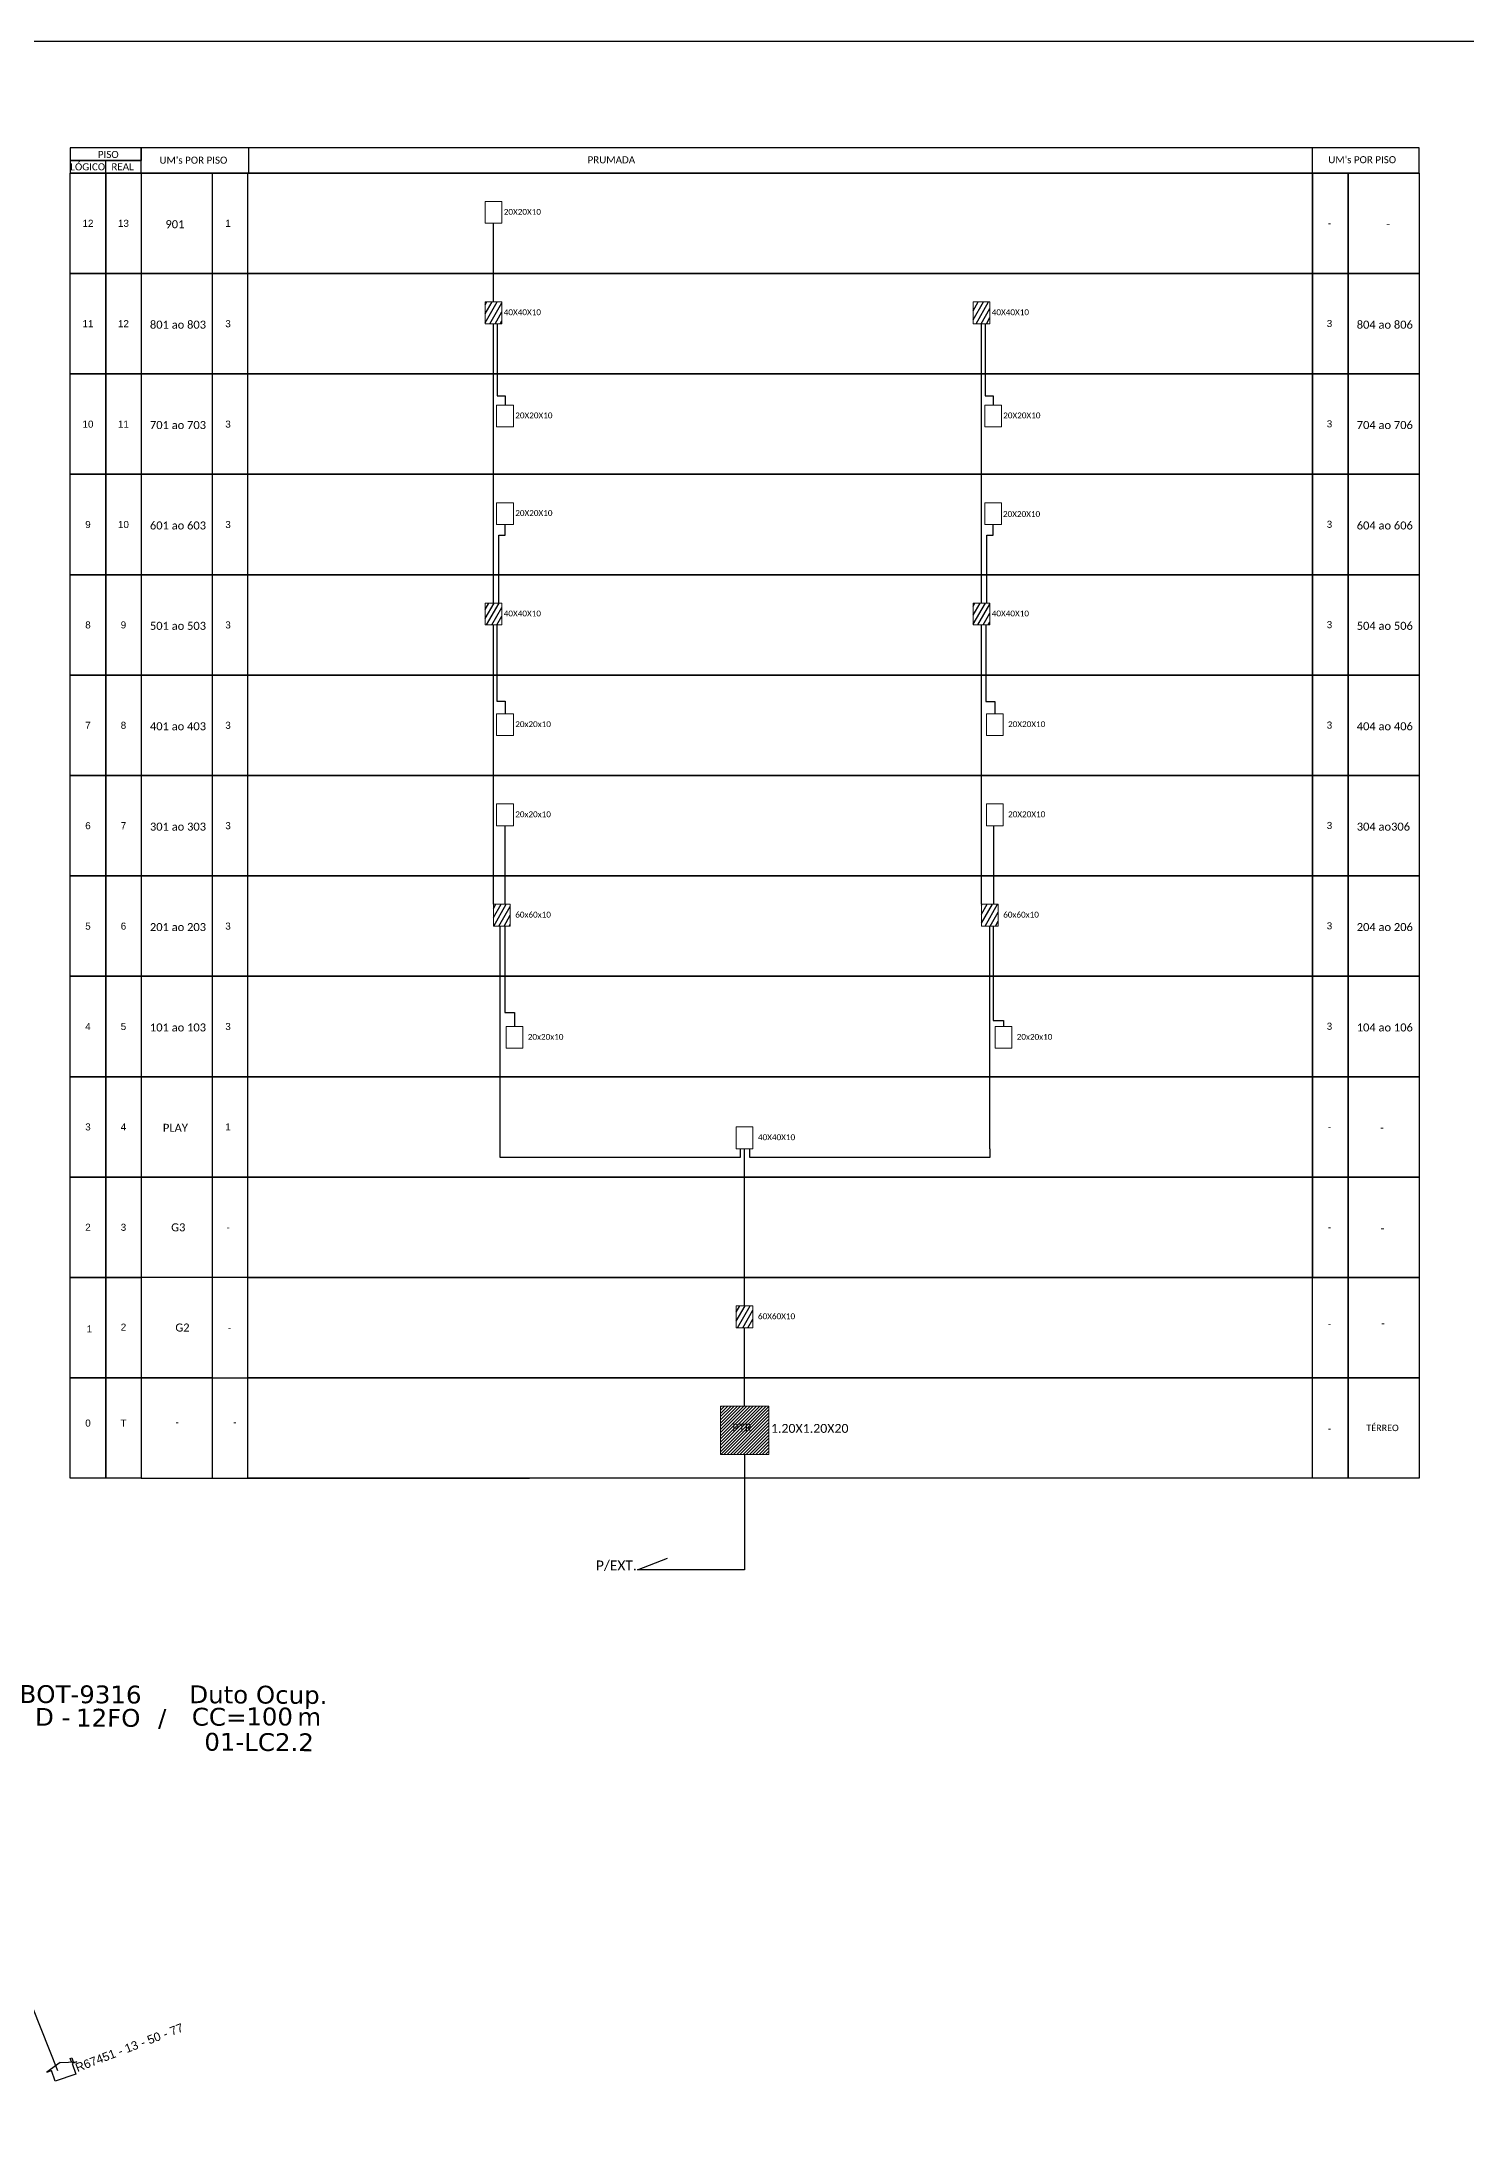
# Model space of a CAD drawing. Header units: metres. Extents: x -834 to 7, y 763 to 1357.
# Drawn here: x -545.7 to -293.1, y 989.3 to 1357.1 of the extents above; entities that cross this region are included whole.
import ezdxf
from ezdxf.enums import TextEntityAlignment as Align

# ---------------------------------------------------------------- set-up
doc = ezdxf.new("R2010")
doc.units = ezdxf.units.M
for name, color, linetype in [('DROP DE CLIENTE', 140, 'Continuous'), ('label_cabos', 7, 'Continuous'), ('surveys', 7, 'Continuous'), ('surveys legendas', 7, 'Continuous')]:
    doc.layers.add(name, color=color, linetype=linetype)
doc.styles.add('ARIAL', font='arial.ttf')
doc.styles.add('siredit', font='verdana.ttf')
doc.styles.add('WMF-Calibri0', font='calibri.ttf')
pattern_1 = [(45, (-329.0138, 1112.54938), (-0.2824255, 0.2824255), [])]

# ---------------------------------------------------------------- blocks, each defined once
blk = doc.blocks.new('SURVEY_SURVEY')
for p, q in [((-0.000014, 0.0000127), (-0.0000266, 0.000009)), ((-0.0000266, 0.000009), (-0.0000226, 0.000009)), ((-0.0000226, 0), (-0.0000226, 0.000009)), ((-0.0000054, 0), (-0.0000226, 0)), ((-0.000014, 0.0000127), (-0.0000014, 0.000009)), ((-0.0000055, 0.0000132), (-0.0000042, 0.0000132)), ((-0.0000055, 0.0000103), (-0.0000055, 0.0000132)), ((-0.0000014, 0.000009), (-0.0000054, 0.000009)), ((-0.0000054, 0.000009), (-0.0000054, 0)), ((-0.0000042, 0.0000132), (-0.0000042, 0.0000099))]:
    blk.add_line(p, q)
blk = doc.blocks.new('Inst CB DT OCUP CFOA-SM-ASU-120-S-12')
at = {"layer": 'label_cabos', "color": 0, "style": 'siredit'}
for tag, flags, p in [('ID_ATIVIDADE', 3, (1.31, 2.67)), ('FATOR', 1, (11.56, 2.55))]:
    blk.add_attdef(tag, text='', height=1, rotation=359.69, dxfattribs=dict(at, flags=flags)).set_placement(p, align=Align.MIDDLE_CENTER)
for tag, p in [('DESTINO_CABO', (3.13, 1.26)), ('TIPO_CABO', (13.11, 1.24)), ('TIPO_CABO', (1.26, 0)), ('CABO', (4.69, -0.05)), ('/', (7.71, -0.05)), ('LANCE', (10.91, 0)), ('UND', (15.96, 0)), ('FID', (13.15, -1.41))]:
    blk.add_attdef(tag, text='', height=1, rotation=359.69, dxfattribs=at).set_placement(p, align=Align.MIDDLE_CENTER)
blk.add_attdef('QTDE', (12.43, -0.47), '', height=1, rotation=359.69, dxfattribs=at)

msp = doc.modelspace()

# ---------------------------------------------------------------- hatches: boundary and pattern name
h = msp.add_hatch()
h.set_pattern_fill('ANSI31', color=1, scale=0.25, angle=15, style=0)
h.paths.add_polyline_path([(-465.54, 1310.95), (-467.02, 1310.95), (-467.02, 1307.09), (-464.05, 1307.09), (-464.05, 1310.95)])
h = msp.add_hatch()
h.set_pattern_fill('ANSI31', color=1, scale=0.25, angle=15, style=0)
h.paths.add_polyline_path([(-377.57, 1310.95), (-380.54, 1310.95), (-380.54, 1307.09), (-377.57, 1307.09)])
h = msp.add_hatch()
h.set_pattern_fill('ANSI31', color=1, scale=0.25, angle=15, style=0)
h.paths.add_polyline_path([(-465.54, 1257.56), (-467.02, 1257.56), (-467.02, 1253.7), (-464.05, 1253.7), (-464.05, 1257.56)])
h = msp.add_hatch()
h.set_pattern_fill('ANSI31', color=1, scale=0.25, angle=15, style=0)
h.paths.add_polyline_path([(-379.06, 1257.56), (-380.54, 1257.56), (-380.54, 1253.7), (-377.57, 1253.7), (-377.57, 1257.56)])
h = msp.add_hatch()
h.set_pattern_fill('ANSI31', color=1, scale=0.25, angle=15, style=0)
h.paths.add_polyline_path([(-463.5, 1204.18), (-465.54, 1204.18), (-465.54, 1200.32), (-462.57, 1200.32), (-462.57, 1204.18)])
h = msp.add_hatch()
h.set_pattern_fill('ANSI31', color=1, scale=0.25, angle=15, style=0)
h.paths.add_polyline_path([(-376.85, 1204.18), (-379.06, 1204.18), (-379.06, 1200.32), (-376.09, 1200.32), (-376.09, 1204.18)])
h = msp.add_hatch()
h.set_pattern_fill('ANSI31', color=1, scale=0.25, angle=15, style=0)
h.paths.add_polyline_path([(-421.04, 1133), (-422.52, 1133), (-422.52, 1129.14), (-419.56, 1129.14), (-419.56, 1133)])
h = msp.add_hatch()
h.set_pattern_fill('ANSI31', color=1, scale=0.125798, style=0)
h.set_pattern_definition(pattern_1)
h.paths.add_polyline_path([(-416.75, 1115.26), (-425.34, 1115.26), (-425.34, 1106.67), (-416.75, 1106.67)])
h.paths.add_polyline_path([(-423.36, 1110.38), (-419.47, 1110.38), (-419.47, 1112.51), (-423.36, 1112.51)], flags=24)
h = msp.add_hatch()
h.set_pattern_fill('ANSI31', color=1, scale=0.125798, style=0)
h.set_pattern_definition(pattern_1)
h.paths.add_polyline_path([(-416.75, 1115.26), (-425.34, 1115.26), (-425.34, 1106.67), (-416.75, 1106.67)])
h.paths.add_polyline_path([(-423.36, 1110.38), (-419.47, 1110.38), (-419.47, 1112.51), (-423.36, 1112.51)], flags=24)

# ---------------------------------------------------------------- linework, layer by layer
for p, q in [((-527.99, 1338.25), (-527.99, 1338.25)), ((-527.99, 1338.25), (-527.99, 1336.02)), ((-406.3, 1338.25), (-527.99, 1338.25)), ((-527.99, 1338.25), (-527.99, 1338.25)), ((-527.99, 1338.25), (-527.99, 1336.02)), ((-406.3, 1338.25), (-527.99, 1338.25)), ((-320.39, 1338.25), (-406.3, 1338.25)), ((-301.52, 1338.25), (-320.39, 1338.25)), ((-320.39, 1333.78), (-320.39, 1338.25)), ((-320.39, 1333.78), (-320.39, 1338.25)), ((-301.52, 1338.25), (-320.39, 1338.25)), ((-301.52, 1333.78), (-301.52, 1338.25)), ((-301.52, 1333.78), (-301.52, 1338.25)), ((-320.39, 1333.78), (-527.99, 1333.78)), ((-527.99, 1333.78), (-320.39, 1333.78)), ((-320.39, 1333.78), (-527.99, 1333.78)), ((-527.99, 1333.78), (-320.39, 1333.78)), ((-515.41, 1333.78), (-515.41, 1280.4)), ((-515.41, 1333.78), (-515.41, 1298.19)), ((-509.12, 1333.78), (-509.12, 1280.4)), ((-509.12, 1333.78), (-509.12, 1298.19)), ((-314.1, 1333.78), (-320.39, 1333.78)), ((-320.39, 1333.78), (-320.39, 1315.99)), ((-320.39, 1333.78), (-314.1, 1333.78)), ((-320.39, 1315.99), (-320.39, 1333.78)), ((-314.1, 1333.78), (-320.39, 1333.78)), ((-320.39, 1333.78), (-320.39, 1315.99)), ((-320.39, 1333.78), (-314.1, 1333.78)), ((-320.39, 1315.99), (-320.39, 1333.78)), ((-301.52, 1333.78), (-314.1, 1333.78)), ((-314.1, 1333.78), (-301.52, 1333.78)), ((-314.1, 1315.99), (-314.1, 1333.78)), ((-314.1, 1333.78), (-314.1, 1315.99)), ((-301.52, 1333.78), (-314.1, 1333.78)), ((-314.1, 1333.78), (-301.52, 1333.78)), ((-314.1, 1315.99), (-314.1, 1333.78)), ((-314.1, 1333.78), (-314.1, 1315.99)), ((-301.52, 1333.78), (-301.52, 1315.99)), ((-301.52, 1333.78), (-301.52, 1315.99)), ((-320.39, 1315.99), (-527.99, 1315.99)), ((-527.99, 1315.99), (-320.39, 1315.99)), ((-320.39, 1315.99), (-527.99, 1315.99)), ((-527.99, 1315.99), (-320.39, 1315.99)), ((-515.41, 1315.99), (-515.41, 1262.6)), ((-509.12, 1315.99), (-509.12, 1262.6)), ((-314.1, 1315.99), (-320.39, 1315.99)), ((-320.39, 1315.99), (-320.39, 1298.19)), ((-320.39, 1315.99), (-314.1, 1315.99)), ((-320.39, 1298.19), (-320.39, 1315.99)), ((-314.1, 1315.99), (-320.39, 1315.99)), ((-320.39, 1315.99), (-320.39, 1298.19)), ((-320.39, 1315.99), (-314.1, 1315.99)), ((-320.39, 1298.19), (-320.39, 1315.99)), ((-301.52, 1315.99), (-314.1, 1315.99)), ((-314.1, 1315.99), (-301.52, 1315.99)), ((-314.1, 1298.19), (-314.1, 1315.99)), ((-314.1, 1315.99), (-314.1, 1298.19)), ((-301.52, 1315.99), (-314.1, 1315.99)), ((-314.1, 1315.99), (-301.52, 1315.99)), ((-314.1, 1298.19), (-314.1, 1315.99)), ((-314.1, 1315.99), (-314.1, 1298.19)), ((-301.52, 1315.99), (-301.52, 1298.19)), ((-301.52, 1315.99), (-301.52, 1298.19)), ((-320.39, 1298.19), (-527.99, 1298.19)), ((-527.99, 1298.19), (-320.39, 1298.19)), ((-320.39, 1298.19), (-527.99, 1298.19)), ((-527.99, 1298.19), (-320.39, 1298.19)), ((-515.41, 1298.19), (-515.41, 1244.81)), ((-509.12, 1298.19), (-509.12, 1244.81)), ((-314.1, 1298.19), (-320.39, 1298.19)), ((-320.39, 1298.19), (-320.39, 1280.4)), ((-320.39, 1298.19), (-314.1, 1298.19)), ((-320.39, 1280.4), (-320.39, 1298.19)), ((-314.1, 1298.19), (-320.39, 1298.19)), ((-320.39, 1298.19), (-320.39, 1280.4)), ((-320.39, 1298.19), (-314.1, 1298.19)), ((-320.39, 1280.4), (-320.39, 1298.19)), ((-301.52, 1298.19), (-314.1, 1298.19)), ((-314.1, 1298.19), (-301.52, 1298.19)), ((-314.1, 1280.4), (-314.1, 1298.19)), ((-314.1, 1298.19), (-314.1, 1280.4)), ((-301.52, 1298.19), (-314.1, 1298.19)), ((-314.1, 1298.19), (-301.52, 1298.19)), ((-314.1, 1280.4), (-314.1, 1298.19)), ((-314.1, 1298.19), (-314.1, 1280.4)), ((-301.52, 1298.19), (-301.52, 1280.4)), ((-301.52, 1298.19), (-301.52, 1280.4)), ((-320.39, 1280.4), (-527.99, 1280.4)), ((-527.99, 1280.4), (-320.39, 1280.4)), ((-320.39, 1280.4), (-527.99, 1280.4)), ((-527.99, 1280.4), (-320.39, 1280.4)), ((-515.41, 1280.4), (-515.41, 1227.01)), ((-509.12, 1280.4), (-509.12, 1227.01)), ((-314.1, 1280.4), (-320.39, 1280.4)), ((-320.39, 1280.4), (-320.39, 1262.6)), ((-320.39, 1280.4), (-314.1, 1280.4)), ((-320.39, 1262.6), (-320.39, 1280.4)), ((-314.1, 1280.4), (-320.39, 1280.4)), ((-320.39, 1280.4), (-320.39, 1262.6)), ((-320.39, 1280.4), (-314.1, 1280.4)), ((-320.39, 1262.6), (-320.39, 1280.4)), ((-301.52, 1280.4), (-314.1, 1280.4)), ((-314.1, 1280.4), (-301.52, 1280.4)), ((-314.1, 1262.6), (-314.1, 1280.4)), ((-314.1, 1280.4), (-314.1, 1262.6)), ((-301.52, 1280.4), (-314.1, 1280.4)), ((-314.1, 1280.4), (-301.52, 1280.4)), ((-314.1, 1262.6), (-314.1, 1280.4)), ((-314.1, 1280.4), (-314.1, 1262.6)), ((-301.52, 1280.4), (-301.52, 1262.6)), ((-301.52, 1280.4), (-301.52, 1262.6)), ((-320.39, 1262.6), (-527.99, 1262.6)), ((-527.99, 1262.6), (-320.39, 1262.6)), ((-320.39, 1262.6), (-527.99, 1262.6)), ((-527.99, 1262.6), (-320.39, 1262.6)), ((-515.41, 1262.6), (-515.41, 1209.22)), ((-509.12, 1262.6), (-509.12, 1209.22)), ((-314.1, 1262.6), (-320.39, 1262.6)), ((-320.39, 1262.6), (-320.39, 1244.81)), ((-320.39, 1262.6), (-314.1, 1262.6)), ((-320.39, 1244.81), (-320.39, 1262.6)), ((-314.1, 1262.6), (-320.39, 1262.6)), ((-320.39, 1262.6), (-320.39, 1244.81)), ((-320.39, 1262.6), (-314.1, 1262.6)), ((-320.39, 1244.81), (-320.39, 1262.6)), ((-301.52, 1262.6), (-314.1, 1262.6)), ((-314.1, 1262.6), (-301.52, 1262.6)), ((-314.1, 1244.81), (-314.1, 1262.6)), ((-314.1, 1262.6), (-314.1, 1244.81)), ((-301.52, 1262.6), (-314.1, 1262.6)), ((-314.1, 1262.6), (-301.52, 1262.6)), ((-314.1, 1244.81), (-314.1, 1262.6)), ((-314.1, 1262.6), (-314.1, 1244.81)), ((-301.52, 1262.6), (-301.52, 1244.81)), ((-301.52, 1262.6), (-301.52, 1244.81)), ((-320.39, 1244.81), (-527.99, 1244.81)), ((-527.99, 1244.81), (-320.39, 1244.81)), ((-320.39, 1244.81), (-527.99, 1244.81)), ((-527.99, 1244.81), (-320.39, 1244.81)), ((-515.41, 1244.81), (-515.41, 1191.42)), ((-509.12, 1244.81), (-509.12, 1191.42)), ((-314.1, 1244.81), (-320.39, 1244.81)), ((-320.39, 1244.81), (-320.39, 1227.01)), ((-320.39, 1244.81), (-314.1, 1244.81)), ((-320.39, 1227.01), (-320.39, 1244.81)), ((-314.1, 1244.81), (-320.39, 1244.81)), ((-320.39, 1244.81), (-320.39, 1227.01)), ((-320.39, 1244.81), (-314.1, 1244.81)), ((-320.39, 1227.01), (-320.39, 1244.81)), ((-301.52, 1244.81), (-314.1, 1244.81)), ((-314.1, 1244.81), (-301.52, 1244.81)), ((-314.1, 1227.01), (-314.1, 1244.81)), ((-314.1, 1244.81), (-314.1, 1227.01)), ((-301.52, 1244.81), (-314.1, 1244.81)), ((-314.1, 1244.81), (-301.52, 1244.81)), ((-314.1, 1227.01), (-314.1, 1244.81)), ((-314.1, 1244.81), (-314.1, 1227.01)), ((-301.52, 1244.81), (-301.52, 1227.01)), ((-301.52, 1244.81), (-301.52, 1227.01)), ((-320.39, 1227.01), (-527.99, 1227.01)), ((-527.99, 1227.01), (-320.39, 1227.01)), ((-320.39, 1227.01), (-527.99, 1227.01)), ((-527.99, 1227.01), (-320.39, 1227.01)), ((-515.41, 1227.01), (-515.41, 1173.63)), ((-509.12, 1227.01), (-509.12, 1173.63)), ((-314.1, 1227.01), (-320.39, 1227.01)), ((-320.39, 1227.01), (-320.39, 1209.22)), ((-320.39, 1227.01), (-314.1, 1227.01)), ((-320.39, 1209.22), (-320.39, 1227.01)), ((-314.1, 1227.01), (-320.39, 1227.01)), ((-320.39, 1227.01), (-320.39, 1209.22)), ((-320.39, 1227.01), (-314.1, 1227.01)), ((-320.39, 1209.22), (-320.39, 1227.01)), ((-301.52, 1227.01), (-314.1, 1227.01)), ((-314.1, 1227.01), (-301.52, 1227.01)), ((-314.1, 1209.22), (-314.1, 1227.01)), ((-314.1, 1227.01), (-314.1, 1209.22)), ((-301.52, 1227.01), (-314.1, 1227.01)), ((-314.1, 1227.01), (-301.52, 1227.01)), ((-314.1, 1209.22), (-314.1, 1227.01)), ((-314.1, 1227.01), (-314.1, 1209.22)), ((-301.52, 1227.01), (-301.52, 1209.22)), ((-301.52, 1227.01), (-301.52, 1209.22)), ((-320.39, 1209.22), (-527.99, 1209.22)), ((-527.99, 1209.22), (-320.39, 1209.22)), ((-320.39, 1209.22), (-527.99, 1209.22)), ((-527.99, 1209.22), (-320.39, 1209.22)), ((-515.41, 1209.22), (-515.41, 1155.83)), ((-509.12, 1209.22), (-509.12, 1155.83)), ((-314.1, 1209.22), (-320.39, 1209.22)), ((-320.39, 1209.22), (-320.39, 1191.42)), ((-320.39, 1209.22), (-314.1, 1209.22)), ((-320.39, 1191.42), (-320.39, 1209.22)), ((-314.1, 1209.22), (-320.39, 1209.22)), ((-320.39, 1209.22), (-320.39, 1191.42)), ((-320.39, 1209.22), (-314.1, 1209.22)), ((-320.39, 1191.42), (-320.39, 1209.22)), ((-301.52, 1209.22), (-314.1, 1209.22)), ((-314.1, 1209.22), (-301.52, 1209.22)), ((-314.1, 1191.42), (-314.1, 1209.22)), ((-314.1, 1209.22), (-314.1, 1191.42)), ((-301.52, 1209.22), (-314.1, 1209.22)), ((-314.1, 1209.22), (-301.52, 1209.22)), ((-314.1, 1191.42), (-314.1, 1209.22)), ((-314.1, 1209.22), (-314.1, 1191.42)), ((-301.52, 1209.22), (-301.52, 1191.42)), ((-301.52, 1209.22), (-301.52, 1191.42)), ((-320.39, 1191.42), (-527.99, 1191.42)), ((-527.99, 1191.42), (-320.39, 1191.42)), ((-320.39, 1191.42), (-527.99, 1191.42)), ((-527.99, 1191.42), (-320.39, 1191.42)), ((-515.41, 1191.42), (-515.41, 1138.04)), ((-509.12, 1191.42), (-509.12, 1138.04)), ((-314.1, 1191.42), (-320.39, 1191.42)), ((-320.39, 1191.42), (-320.39, 1173.63)), ((-320.39, 1191.42), (-314.1, 1191.42)), ((-320.39, 1173.63), (-320.39, 1191.42)), ((-314.1, 1191.42), (-320.39, 1191.42)), ((-320.39, 1191.42), (-320.39, 1173.63)), ((-320.39, 1191.42), (-314.1, 1191.42)), ((-320.39, 1173.63), (-320.39, 1191.42)), ((-301.52, 1191.42), (-314.1, 1191.42)), ((-314.1, 1191.42), (-301.52, 1191.42)), ((-314.1, 1173.63), (-314.1, 1191.42)), ((-314.1, 1191.42), (-314.1, 1173.63)), ((-301.52, 1191.42), (-314.1, 1191.42)), ((-314.1, 1191.42), (-301.52, 1191.42)), ((-314.1, 1173.63), (-314.1, 1191.42)), ((-314.1, 1191.42), (-314.1, 1173.63)), ((-301.52, 1191.42), (-301.52, 1173.63)), ((-301.52, 1191.42), (-301.52, 1173.63)), ((-320.39, 1173.63), (-527.99, 1173.63)), ((-527.99, 1173.63), (-320.39, 1173.63)), ((-320.39, 1173.63), (-527.99, 1173.63)), ((-527.99, 1173.63), (-320.39, 1173.63)), ((-515.41, 1173.63), (-515.41, 1120.25)), ((-509.12, 1173.63), (-509.12, 1120.25)), ((-314.1, 1173.63), (-320.39, 1173.63)), ((-320.39, 1173.63), (-320.39, 1155.83)), ((-320.39, 1173.63), (-314.1, 1173.63)), ((-320.39, 1155.83), (-320.39, 1173.63)), ((-314.1, 1173.63), (-320.39, 1173.63)), ((-320.39, 1173.63), (-320.39, 1155.83)), ((-320.39, 1173.63), (-314.1, 1173.63)), ((-320.39, 1155.83), (-320.39, 1173.63)), ((-301.52, 1173.63), (-314.1, 1173.63)), ((-314.1, 1173.63), (-301.52, 1173.63)), ((-314.1, 1155.83), (-314.1, 1173.63)), ((-314.1, 1173.63), (-314.1, 1155.83)), ((-301.52, 1173.63), (-314.1, 1173.63)), ((-314.1, 1173.63), (-301.52, 1173.63)), ((-314.1, 1155.83), (-314.1, 1173.63)), ((-314.1, 1173.63), (-314.1, 1155.83)), ((-301.52, 1173.63), (-301.52, 1155.83)), ((-301.52, 1173.63), (-301.52, 1155.83)), ((-320.39, 1155.83), (-527.99, 1155.83)), ((-527.99, 1155.83), (-320.39, 1155.83)), ((-320.39, 1155.83), (-527.99, 1155.83)), ((-527.99, 1155.83), (-320.39, 1155.83)), ((-515.41, 1155.83), (-515.41, 1102.45)), ((-509.12, 1155.83), (-509.12, 1102.45)), ((-314.1, 1155.83), (-320.39, 1155.83)), ((-320.39, 1155.83), (-320.39, 1138.04)), ((-320.39, 1155.83), (-314.1, 1155.83)), ((-320.39, 1138.04), (-320.39, 1155.83)), ((-314.1, 1155.83), (-320.39, 1155.83)), ((-320.39, 1155.83), (-320.39, 1138.04)), ((-320.39, 1155.83), (-314.1, 1155.83)), ((-320.39, 1138.04), (-320.39, 1155.83)), ((-301.52, 1155.83), (-314.1, 1155.83)), ((-314.1, 1155.83), (-301.52, 1155.83)), ((-314.1, 1138.04), (-314.1, 1155.83)), ((-314.1, 1155.83), (-314.1, 1138.04)), ((-301.52, 1155.83), (-314.1, 1155.83)), ((-314.1, 1155.83), (-301.52, 1155.83)), ((-314.1, 1138.04), (-314.1, 1155.83)), ((-314.1, 1155.83), (-314.1, 1138.04)), ((-301.52, 1155.83), (-301.52, 1138.04)), ((-301.52, 1155.83), (-301.52, 1138.04)), ((-540.56, 1138.04), (-534.27, 1138.04)), ((-540.56, 1120.25), (-540.56, 1138.04)), ((-540.56, 1138.04), (-534.27, 1138.04)), ((-540.56, 1120.25), (-540.56, 1138.04)), ((-534.27, 1138.04), (-534.27, 1120.25)), ((-534.27, 1138.04), (-527.99, 1138.04)), ((-534.27, 1120.25), (-534.27, 1138.04)), ((-534.27, 1138.04), (-534.27, 1120.25)), ((-534.27, 1138.04), (-527.99, 1138.04)), ((-534.27, 1120.25), (-534.27, 1138.04)), ((-527.99, 1138.04), (-527.99, 1120.25)), ((-515.41, 1138.04), (-527.99, 1138.04)), ((-527.99, 1138.04), (-527.99, 1120.25)), ((-527.99, 1138.04), (-527.99, 1120.25)), ((-515.41, 1138.04), (-527.99, 1138.04)), ((-527.99, 1138.04), (-527.99, 1120.25)), ((-320.39, 1138.04), (-509.12, 1138.04)), ((-320.39, 1138.04), (-509.12, 1138.04)), ((-314.1, 1138.04), (-320.39, 1138.04)), ((-314.1, 1138.04), (-320.39, 1138.04)), ((-301.52, 1138.04), (-314.1, 1138.04)), ((-301.52, 1138.04), (-314.1, 1138.04)), ((-540.56, 1120.25), (-534.27, 1120.25)), ((-540.56, 1102.45), (-540.56, 1120.25)), ((-534.27, 1120.25), (-540.56, 1120.25)), ((-540.56, 1120.25), (-534.27, 1120.25)), ((-540.56, 1102.45), (-540.56, 1120.25)), ((-534.27, 1120.25), (-540.56, 1120.25)), ((-534.27, 1120.25), (-534.27, 1102.45)), ((-534.27, 1120.25), (-527.99, 1120.25)), ((-534.27, 1102.45), (-534.27, 1120.25)), ((-527.99, 1120.25), (-534.27, 1120.25)), ((-534.27, 1120.25), (-534.27, 1102.45)), ((-534.27, 1120.25), (-527.99, 1120.25)), ((-534.27, 1102.45), (-534.27, 1120.25)), ((-527.99, 1120.25), (-534.27, 1120.25)), ((-527.99, 1120.25), (-527.99, 1102.45)), ((-515.41, 1120.25), (-527.99, 1120.25)), ((-527.99, 1120.25), (-527.99, 1102.45)), ((-527.99, 1120.25), (-515.41, 1120.25)), ((-527.99, 1120.25), (-527.99, 1102.45)), ((-515.41, 1120.25), (-527.99, 1120.25)), ((-527.99, 1120.25), (-527.99, 1102.45)), ((-527.99, 1120.25), (-515.41, 1120.25)), ((-527.99, 1102.45), (-459.15, 1102.45)), ((-527.99, 1102.45), (-459.15, 1102.45))]:
    msp.add_line(p, q)
at = {"color": 3}
msp.add_line((-421.04, 1106.67), (-421.04, 1086.24), dxfattribs=at)
at = {"color": 7}
msp.add_lwpolyline([(-833.74, 763.1), (7.26, 763.1), (7.26, 1357.1), (-833.74, 1357.1)], close=True, dxfattribs=at)
at = {"color": 0}
for points in [[(-540.56, 1336.02), (-527.99, 1336.02), (-527.99, 1338.25), (-540.56, 1338.25)], [(-540.56, 1336.02), (-527.99, 1336.02), (-527.99, 1338.25), (-540.56, 1338.25)], [(-540.56, 1333.78), (-527.99, 1333.78), (-527.99, 1336.02), (-540.56, 1336.02)], [(-540.56, 1333.78), (-527.99, 1333.78), (-527.99, 1336.02), (-540.56, 1336.02)]]:
    msp.add_lwpolyline(points, close=True, dxfattribs=at)
for points in [[(-534.27, 1333.78), (-534.27, 1336.02)], [(-534.27, 1333.78), (-534.27, 1336.02)], [(-508.93, 1333.78), (-508.93, 1338.25)], [(-508.93, 1333.78), (-508.93, 1338.25)], [(-534.27, 1333.78), (-540.56, 1333.78)], [(-534.27, 1333.78), (-540.56, 1333.78)], [(-527.99, 1333.78), (-534.27, 1333.78)], [(-527.99, 1333.78), (-534.27, 1333.78)], [(-420.1, 1159.29), (-420.1, 1160.87)], [(-509.12, 1138.04), (-515.41, 1138.04)], [(-509.12, 1138.04), (-515.41, 1138.04)], [(-509.12, 1138.04), (-320.39, 1138.04)], [(-509.12, 1138.04), (-320.39, 1138.04)], [(-515.41, 1120.25), (-509.12, 1120.25)], [(-515.41, 1120.25), (-509.12, 1120.25)], [(-509.12, 1120.25), (-320.39, 1120.25)], [(-509.12, 1120.25), (-320.39, 1120.25)], [(-320.39, 1120.25), (-509.12, 1120.25)], [(-320.39, 1120.25), (-509.12, 1120.25)], [(-527.99, 1102.45), (-540.56, 1102.45)], [(-320.39, 1102.45), (-509.12, 1102.45)], [(-320.39, 1102.45), (-509.12, 1102.45)]]:
    msp.add_lwpolyline(points)
for points in [[(-540.56, 1333.78), (-534.27, 1333.78), (-534.27, 1315.99), (-540.56, 1315.99)], [(-540.56, 1333.78), (-534.27, 1333.78), (-534.27, 1315.99), (-540.56, 1315.99)], [(-534.27, 1333.78), (-527.99, 1333.78), (-527.99, 1315.99), (-534.27, 1315.99)], [(-534.27, 1333.78), (-527.99, 1333.78), (-527.99, 1315.99), (-534.27, 1315.99)], [(-540.56, 1315.99), (-534.27, 1315.99), (-534.27, 1298.19), (-540.56, 1298.19)], [(-540.56, 1315.99), (-534.27, 1315.99), (-534.27, 1298.19), (-540.56, 1298.19)], [(-534.27, 1315.99), (-527.99, 1315.99), (-527.99, 1298.19), (-534.27, 1298.19)], [(-534.27, 1315.99), (-527.99, 1315.99), (-527.99, 1298.19), (-534.27, 1298.19)], [(-540.56, 1298.19), (-534.27, 1298.19), (-534.27, 1280.4), (-540.56, 1280.4)], [(-540.56, 1298.19), (-534.27, 1298.19), (-534.27, 1280.4), (-540.56, 1280.4)], [(-534.27, 1298.19), (-527.99, 1298.19), (-527.99, 1280.4), (-534.27, 1280.4)], [(-534.27, 1298.19), (-527.99, 1298.19), (-527.99, 1280.4), (-534.27, 1280.4)], [(-540.56, 1280.4), (-534.27, 1280.4), (-534.27, 1262.6), (-540.56, 1262.6)], [(-540.56, 1280.4), (-534.27, 1280.4), (-534.27, 1262.6), (-540.56, 1262.6)], [(-534.27, 1280.4), (-527.99, 1280.4), (-527.99, 1262.6), (-534.27, 1262.6)], [(-534.27, 1280.4), (-527.99, 1280.4), (-527.99, 1262.6), (-534.27, 1262.6)], [(-540.56, 1262.6), (-534.27, 1262.6), (-534.27, 1244.81), (-540.56, 1244.81)], [(-540.56, 1262.6), (-534.27, 1262.6), (-534.27, 1244.81), (-540.56, 1244.81)], [(-534.27, 1262.6), (-527.99, 1262.6), (-527.99, 1244.81), (-534.27, 1244.81)], [(-534.27, 1262.6), (-527.99, 1262.6), (-527.99, 1244.81), (-534.27, 1244.81)], [(-540.56, 1244.81), (-534.27, 1244.81), (-534.27, 1227.01), (-540.56, 1227.01)], [(-540.56, 1244.81), (-534.27, 1244.81), (-534.27, 1227.01), (-540.56, 1227.01)], [(-534.27, 1244.81), (-527.99, 1244.81), (-527.99, 1227.01), (-534.27, 1227.01)], [(-534.27, 1244.81), (-527.99, 1244.81), (-527.99, 1227.01), (-534.27, 1227.01)], [(-540.56, 1227.01), (-534.27, 1227.01), (-534.27, 1209.22), (-540.56, 1209.22)], [(-540.56, 1227.01), (-534.27, 1227.01), (-534.27, 1209.22), (-540.56, 1209.22)], [(-534.27, 1227.01), (-527.99, 1227.01), (-527.99, 1209.22), (-534.27, 1209.22)], [(-534.27, 1227.01), (-527.99, 1227.01), (-527.99, 1209.22), (-534.27, 1209.22)], [(-540.56, 1209.22), (-534.27, 1209.22), (-534.27, 1191.42), (-540.56, 1191.42)], [(-540.56, 1209.22), (-534.27, 1209.22), (-534.27, 1191.42), (-540.56, 1191.42)], [(-534.27, 1209.22), (-527.99, 1209.22), (-527.99, 1191.42), (-534.27, 1191.42)], [(-534.27, 1209.22), (-527.99, 1209.22), (-527.99, 1191.42), (-534.27, 1191.42)], [(-540.56, 1191.42), (-534.27, 1191.42), (-534.27, 1173.63), (-540.56, 1173.63)], [(-540.56, 1191.42), (-534.27, 1191.42), (-534.27, 1173.63), (-540.56, 1173.63)], [(-534.27, 1191.42), (-527.99, 1191.42), (-527.99, 1173.63), (-534.27, 1173.63)], [(-534.27, 1191.42), (-527.99, 1191.42), (-527.99, 1173.63), (-534.27, 1173.63)], [(-540.56, 1173.63), (-534.27, 1173.63), (-534.27, 1155.83), (-540.56, 1155.83)], [(-540.56, 1173.63), (-534.27, 1173.63), (-534.27, 1155.83), (-540.56, 1155.83)], [(-534.27, 1173.63), (-527.99, 1173.63), (-527.99, 1155.83), (-534.27, 1155.83)], [(-534.27, 1173.63), (-527.99, 1173.63), (-527.99, 1155.83), (-534.27, 1155.83)], [(-540.56, 1155.83), (-534.27, 1155.83), (-534.27, 1138.04), (-540.56, 1138.04)], [(-540.56, 1155.83), (-534.27, 1155.83), (-534.27, 1138.04), (-540.56, 1138.04)], [(-534.27, 1155.83), (-527.99, 1155.83), (-527.99, 1138.04), (-534.27, 1138.04)], [(-534.27, 1155.83), (-527.99, 1155.83), (-527.99, 1138.04), (-534.27, 1138.04)], [(-320.39, 1138.04), (-314.1, 1138.04), (-314.1, 1120.25), (-320.39, 1120.25)], [(-320.39, 1138.04), (-314.1, 1138.04), (-314.1, 1120.25), (-320.39, 1120.25)], [(-314.1, 1138.04), (-301.52, 1138.04), (-301.52, 1120.25), (-314.1, 1120.25)], [(-314.1, 1138.04), (-301.52, 1138.04), (-301.52, 1120.25), (-314.1, 1120.25)], [(-320.39, 1120.25), (-314.1, 1120.25), (-314.1, 1102.45), (-320.39, 1102.45)], [(-320.39, 1120.25), (-314.1, 1120.25), (-314.1, 1102.45), (-320.39, 1102.45)], [(-314.1, 1120.25), (-301.52, 1120.25), (-301.52, 1102.45), (-314.1, 1102.45)], [(-314.1, 1120.25), (-301.52, 1120.25), (-301.52, 1102.45), (-314.1, 1102.45)]]:
    msp.add_lwpolyline(points, close=True)
at = {"color": 0, "lineweight": 0}
for points in [[(-467.02, 1328.74), (-464.05, 1328.74), (-464.05, 1324.88), (-467.02, 1324.88)], [(-464.99, 1292.66), (-462.02, 1292.66), (-462.02, 1288.8), (-464.99, 1288.8)], [(-378.5, 1292.66), (-375.54, 1292.66), (-375.54, 1288.8), (-378.5, 1288.8)], [(-464.99, 1275.36), (-462.02, 1275.36), (-462.02, 1271.5), (-464.99, 1271.5)], [(-378.5, 1275.36), (-375.54, 1275.36), (-375.54, 1271.5), (-378.5, 1271.5)], [(-464.99, 1237.94), (-462.02, 1237.94), (-462.02, 1234.08), (-464.99, 1234.08)], [(-378.2, 1237.94), (-375.24, 1237.94), (-375.24, 1234.08), (-378.2, 1234.08)], [(-464.99, 1221.98), (-462.02, 1221.98), (-462.02, 1218.12), (-464.99, 1218.12)], [(-378.2, 1221.98), (-375.24, 1221.98), (-375.24, 1218.12), (-378.2, 1218.12)], [(-463.32, 1182.53), (-460.35, 1182.53), (-460.35, 1178.67), (-463.32, 1178.67)], [(-376.67, 1182.53), (-373.7, 1182.53), (-373.7, 1178.67), (-376.67, 1178.67)], [(-422.52, 1164.73), (-419.56, 1164.73), (-419.56, 1160.87), (-422.52, 1160.87)]]:
    msp.add_lwpolyline(points, close=True, dxfattribs=at)
at = {"color": 3}
for points in [[(-465.54, 1310.95), (-465.54, 1324.88)], [(-465.54, 1257.56), (-465.54, 1307.09)], [(-464.89, 1307.09), (-464.89, 1294.29), (-463.5, 1294.29), (-463.5, 1292.66)], [(-379.06, 1257.56), (-379.06, 1307.09)], [(-378.41, 1307.09), (-378.41, 1294.29), (-377.02, 1294.29), (-377.02, 1292.66)], [(-464.59, 1257.56), (-464.59, 1269.63), (-463.5, 1269.63), (-463.5, 1271.5)], [(-378.11, 1257.56), (-378.11, 1269.63), (-377.02, 1269.63), (-377.02, 1271.5)], [(-465.54, 1204.18), (-465.54, 1253.7)], [(-464.94, 1253.7), (-464.94, 1240.2), (-463.5, 1240.2), (-463.5, 1237.94)], [(-379.06, 1204.18), (-379.06, 1253.7)], [(-378.3, 1253.7), (-378.3, 1240.1), (-376.72, 1240.1), (-376.72, 1237.94)], [(-463.5, 1204.18), (-463.5, 1218.12)], [(-376.85, 1204.18), (-376.85, 1218.12)], [(-464.34, 1159.29), (-464.34, 1200.32)], [(-463.53, 1200.32), (-463.53, 1185.01), (-461.83, 1185.01), (-461.83, 1182.53)], [(-377.57, 1160.87), (-377.57, 1200.32)], [(-376.99, 1200.32), (-376.99, 1183.57), (-375.18, 1183.57), (-375.18, 1182.53)], [(-421.82, 1160.87), (-421.82, 1159.29), (-464.34, 1159.29)], [(-421.04, 1133), (-421.04, 1160.87)], [(-377.57, 1160.87), (-377.57, 1159.29), (-420.1, 1159.29)], [(-421.04, 1115.26), (-421.04, 1129.14)], [(-440.03, 1086.24), (-434.69, 1088.32)], [(-421.04, 1086.24), (-440.03, 1086.24)]]:
    msp.add_lwpolyline(points, dxfattribs=at)
at = {"color": 1, "lineweight": 0}
for points in [[(-467.02, 1310.95), (-464.05, 1310.95), (-464.05, 1307.09), (-467.02, 1307.09)], [(-380.54, 1310.95), (-377.57, 1310.95), (-377.57, 1307.09), (-380.54, 1307.09)], [(-467.02, 1257.56), (-464.05, 1257.56), (-464.05, 1253.7), (-467.02, 1253.7)], [(-380.54, 1257.56), (-377.57, 1257.56), (-377.57, 1253.7), (-380.54, 1253.7)], [(-465.54, 1204.18), (-462.57, 1204.18), (-462.57, 1200.32), (-465.54, 1200.32)], [(-379.06, 1204.18), (-376.09, 1204.18), (-376.09, 1200.32), (-379.06, 1200.32)], [(-422.52, 1133), (-419.56, 1133), (-419.56, 1129.14), (-422.52, 1129.14)], [(-416.75, 1115.26), (-425.34, 1115.26), (-425.34, 1106.67), (-416.75, 1106.67)], [(-416.75, 1115.26), (-425.34, 1115.26), (-425.34, 1106.67), (-416.75, 1106.67)]]:
    msp.add_lwpolyline(points, close=True, dxfattribs=at)
at = {"layer": 'DROP DE CLIENTE', "color": 4}
msp.add_lwpolyline([(-542.76, 997.46), (-554.76, 1027.53)], dxfattribs=at)

# ---------------------------------------------------------------- block references
at = {"layer": 'label_cabos', "color": 0, "lineweight": 0}
ref = msp.add_blockref('Inst CB DT OCUP CFOA-SM-ASU-120-S-12', (-548.63, 1060.18), dxfattribs=dict(at, xscale=3.159, yscale=3.159, zscale=3.159))
ref.add_attrib('DESTINO_CABO', 'BOT-9316', dxfattribs={"color": 0, "height": 3.159, "rotation": 359.69, "style": 'siredit'}).set_placement((-538.74, 1064.17), align=Align.MIDDLE_CENTER)
ref.add_attrib('CABO', '12FO', dxfattribs={"color": 0, "height": 3.159, "rotation": 359.69, "style": 'siredit'}).set_placement((-533.83, 1060.01), align=Align.MIDDLE_CENTER)
ref.add_attrib('TIPO_CABO', 'Duto Ocup.', dxfattribs={"color": 0, "height": 3.159, "rotation": 359.69, "style": 'siredit'}).set_placement((-507.22, 1064.11), align=Align.MIDDLE_CENTER)
ref.add_attrib('/', '/', dxfattribs={"color": 0, "height": 3.16, "rotation": 359.69, "style": 'siredit'}).set_placement((-524.26, 1060.01), align=Align.MIDDLE_CENTER)
ref.add_attrib('TIPO_CABO', 'DD - ', dxfattribs={"color": 0, "height": 3.159, "rotation": 359.69, "style": 'siredit'}).set_placement((-544.64, 1060.16), align=Align.MIDDLE_CENTER)
ref.add_attrib('FID', '01-LC2.2', dxfattribs={"color": 0, "height": 3.159, "rotation": 359.69, "style": 'siredit'}).set_placement((-507.09, 1055.71), align=Align.MIDDLE_CENTER)
ref.add_attrib('LANCE', 'CC=', dxfattribs={"color": 0, "height": 3.159, "rotation": 359.69, "style": 'siredit'}).set_placement((-514.17, 1060.18), align=Align.MIDDLE_CENTER)
ref.add_attrib('QTDE', '100', (-509.37, 1058.68), dxfattribs={"color": 0, "height": 3.159, "rotation": 359.69, "style": 'siredit'})
ref.add_attrib('UND', 'm', dxfattribs={"color": 0, "height": 3.16, "rotation": 359.69, "style": 'siredit'}).set_placement((-498.2, 1060.18), align=Align.MIDDLE_CENTER)
at = {"layer": 'surveys', "color": 255, "xscale": 224532, "yscale": 224532, "zscale": 224532, "rotation": 19.32434721354891}
msp.add_blockref('SURVEY_SURVEY', (-538.42, 997.25), dxfattribs=at)

# ---------------------------------------------------------------- texts
at = {"color": 0, "style": 'WMF-Calibri0'}
for s, height, p in [('  LÓGICO', 1.25, (-541.42, 1334.27)), ('  LÓGICO', 1.25, (-541.42, 1334.27)), ('     PISO', 1.25, (-537.87, 1336.46)), ('     PISO', 1.25, (-537.87, 1336.46)), ('    REAL', 1.25, (-535.03, 1334.29)), ('    REAL', 1.25, (-535.03, 1334.29)), ("UM's POR PISO", 1.2499, (-524.75, 1335.45)), ("UM's POR PISO", 1.2499, (-524.75, 1335.45)), ('PRUMADA', 1.25, (-448.88, 1335.51)), ('PRUMADA', 1.25, (-448.88, 1335.51)), ("UM's POR PISO", 1.2499, (-317.61, 1335.53)), ("UM's POR PISO", 1.2499, (-317.61, 1335.53))]:
    msp.add_text(s, height=height, dxfattribs=at).set_placement(p)
at = {"style": 'WMF-Calibri0'}
for s, height, p in [('901', 1.418, (-523.69, 1324.01)), ('20X20X10', 1.037, (-463.73, 1326.39)), ('-', 1.42, (-307.33, 1324.01)), ('40X40X10', 1.037, (-463.73, 1308.6)), ('40X40X10', 1.037, (-377.24, 1308.6)), ('801 ao 803', 1.418, (-526.44, 1306.21)), ('804 ao 806', 1.418, (-312.56, 1306.21)), ('20X20X10', 1.037, (-461.69, 1290.31)), ('20X20X10', 1.037, (-375.21, 1290.31)), ('701 ao 703', 1.418, (-526.44, 1288.42)), ('704 ao 706', 1.418, (-312.56, 1288.42)), ('20X20X10', 1.037, (-461.69, 1273.01)), ('20X20X10', 1.037, (-375.26, 1272.83)), ('601 ao 603', 1.418, (-526.44, 1270.62)), ('604 ao 606', 1.418, (-312.56, 1270.62)), ('501 ao 503', 1.418, (-526.44, 1252.83)), ('40X40X10', 1.037, (-463.73, 1255.21)), ('40X40X10', 1.037, (-377.24, 1255.21)), ('504 ao 506', 1.418, (-312.56, 1252.83)), ('401 ao 403', 1.418, (-526.44, 1235.03)), ('20x20x10', 1.037, (-461.69, 1235.59)), ('20X20X10', 1.037, (-374.35, 1235.59)), ('404 ao 406', 1.418, (-312.56, 1235.03)), ('301 ao 303', 1.418, (-526.44, 1217.24)), ('20x20x10', 1.037, (-461.69, 1219.62)), ('20X20X10', 1.037, (-374.35, 1219.62)), ('304 ao306', 1.418, (-312.56, 1217.24)), ('60x60x10', 1.037, (-461.69, 1201.83)), ('60x60x10', 1.037, (-375.21, 1201.83)), ('201 ao 203', 1.418, (-526.44, 1199.44)), ('204 ao 206', 1.418, (-312.56, 1199.44)), ('101 ao 103', 1.418, (-526.44, 1181.65)), ('20x20x10', 1.037, (-459.47, 1180.17)), ('20x20x10', 1.037, (-372.82, 1180.17)), ('104 ao 106', 1.418, (-312.56, 1181.65)), ('PLAY', 1.418, (-524.14, 1163.86)), ('-', 1.42, (-308.43, 1163.86)), ('G3', 1.418, (-522.67, 1146.22)), ('-', 1.42, (-308.34, 1146.06)), ('G2', 1.418, (-521.93, 1128.46)), ('60X60X10', 1.037, (-418.68, 1130.65)), ('-', 1.42, (-308.24, 1129.22)), ('-', 1.15, (-521.87, 1111.77)), ('-', 1.15, (-511.69, 1111.77)), ('PTR', 1.417, (-423.21, 1110.7)), ('PTR', 1.417, (-423.21, 1110.7)), ('1.20X1.20X20', 1.5756, (-416.38, 1110.51)), ('TÉRREO', 1.147, (-310.86, 1110.81)), ('P/EXT.', 1.751, (-447.39, 1086.13))]:
    msp.add_text(s, height=height, dxfattribs=at).set_placement(p)
at = {"color": 7, "style": 'WMF-Calibri0'}
msp.add_text('40X40X10', height=1.037, dxfattribs=at).set_placement((-418.68, 1162.38))
at = {"style": 'ARIAL', "flags": 12}
for tag, text, p in [('12', 'XX', (-537.42, 1324.88)), ('13', 'XX', (-531.13, 1324.88)), ('1', 'XX', (-512.59, 1324.88)), ('-', 'XX', (-317.39, 1324.93)), ('11', 'XX', (-537.42, 1307.09)), ('12', '12', (-531.13, 1307.09)), ('3', 'XX', (-512.59, 1307.09)), ('3', 'XX', (-317.39, 1307.13)), ('10', 'XX', (-537.42, 1289.29)), ('11', 'XX', (-531.13, 1289.29)), ('3', 'XX', (-512.59, 1289.29)), ('3', 'XX', (-317.39, 1289.34)), ('9', 'XX', (-537.42, 1271.5)), ('10', 'XX', (-531.13, 1271.5)), ('3', 'XX', (-512.59, 1271.5)), ('3', 'XX', (-317.39, 1271.54)), ('8', 'XX', (-537.42, 1253.7)), ('9', 'XX', (-531.13, 1253.7)), ('3', 'XX', (-512.59, 1253.7)), ('3', 'XX', (-317.39, 1253.75)), ('7', 'XX', (-537.42, 1235.91)), ('8', 'XX', (-531.13, 1235.91)), ('3', 'XX', (-512.59, 1235.91)), ('3', 'XX', (-317.39, 1235.95)), ('6', 'XX', (-537.42, 1218.12)), ('7', 'XX', (-531.13, 1218.12)), ('3', '3', (-512.59, 1218.12)), ('3', 'XX', (-317.39, 1218.16)), ('5', 'XX', (-537.42, 1200.32)), ('6', 'XX', (-531.13, 1200.32)), ('3', 'XX', (-512.59, 1200.32)), ('3', 'XX', (-317.39, 1200.37)), ('4', 'XX', (-537.42, 1182.53)), ('5', 'XX', (-531.13, 1182.53)), ('3', 'XX', (-512.59, 1182.53)), ('3', 'XX', (-317.39, 1182.57)), ('3', 'XX', (-537.42, 1164.73)), ('4', 'XX', (-531.13, 1164.73)), ('1', 'XX', (-512.59, 1164.73)), ('-', 'XX', (-317.39, 1164.78)), ('2', 'XX', (-537.42, 1146.94)), ('2', 'XX', (-537.42, 1146.94)), ('3', 'XX', (-531.13, 1146.94)), ('-', 'XX', (-512.59, 1146.94)), ('-', 'XX', (-317.39, 1146.98)), ('1', 'XX', (-537.16, 1128.94)), ('1', 'XX', (-537.16, 1128.94)), ('2', 'XX', (-531.13, 1129.25)), ('-', 'XX', (-512.33, 1129.17)), ('-', 'XX', (-317.39, 1129.88)), ('0', 'XX', (-537.42, 1112.24)), ('0', 'XX', (-537.42, 1112.24)), ('T', 'XX', (-531.13, 1112.24)), ('-', '3', (-317.39, 1111.3))]:
    msp.add_attdef(tag, text=text, height=1.25, dxfattribs=at).set_placement(p, align=Align.MIDDLE_CENTER)
at = {"layer": 'surveys legendas', "color": 0, "style": 'ARIAL'}
msp.add_text('R67451 - 13 - 50 - 77', height=1.5285, rotation=21.0645, dxfattribs=at).set_placement((-539.29, 997.2))

doc.saveas('drawing.dxf')
